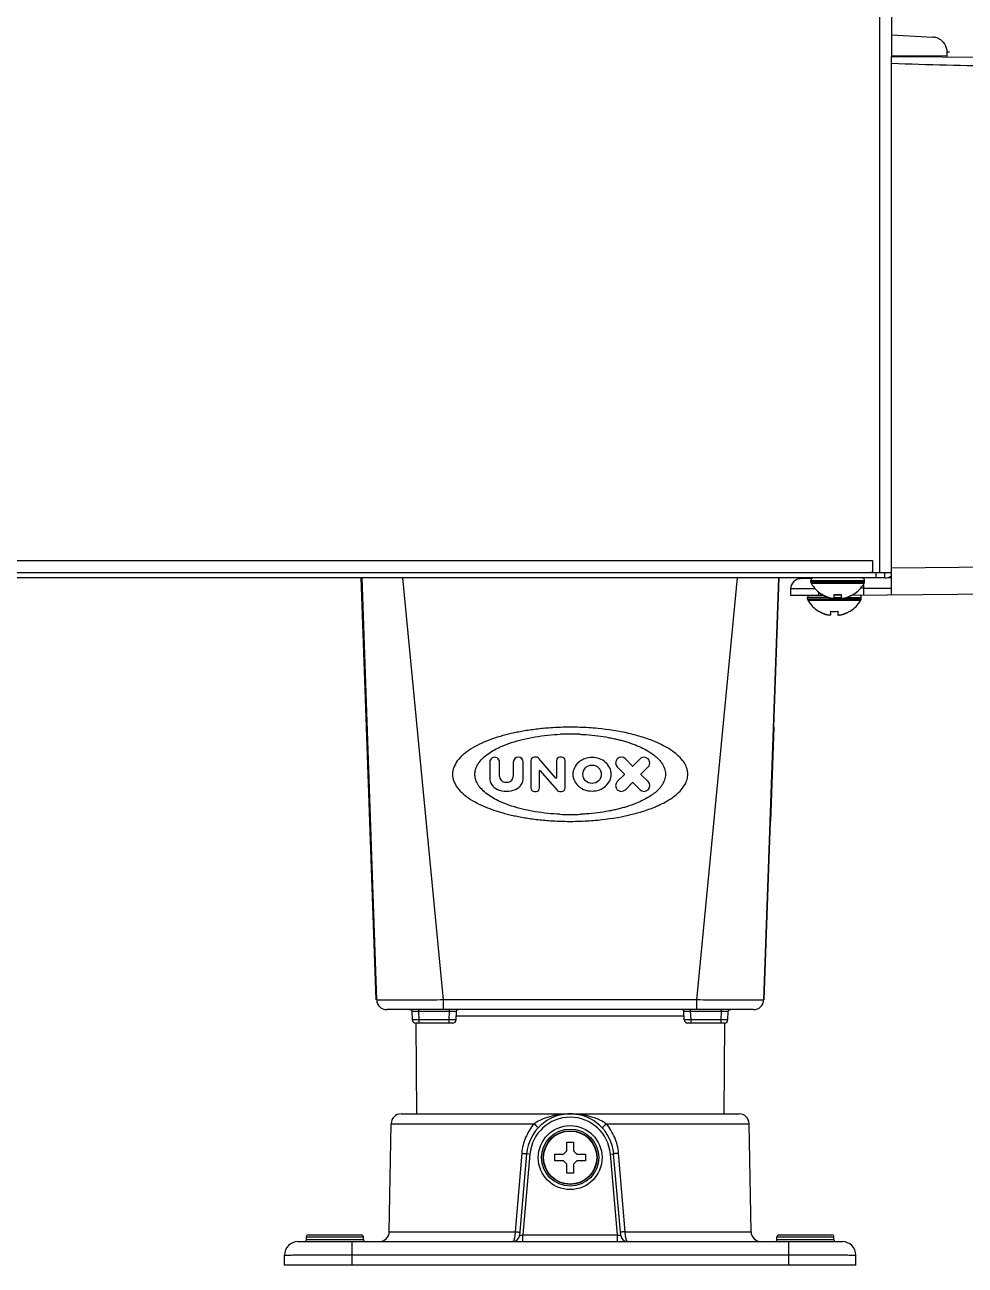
# Model space of a CAD drawing. Header units: millimetres. Extents: x -1319 to 3519, y -1539 to 2345.
# Drawn here: x 2126.1 to 2266, y -262.3 to -77.9 of the extents above; entities that cross this region are included whole.
import ezdxf

# ---------------------------------------------------------------- set-up
doc = ezdxf.new("R2010")
doc.units = ezdxf.units.MM
doc.header["$LTSCALE"] = 65.395
doc.layers.get('0').update_dxf_attribs({"linetype": 'CONTINUOUS'})

msp = doc.modelspace()

# ---------------------------------------------------------------- linework, layer by layer
at = {"linetype": 'Continuous'}
for p, q in [((2253.19, 960.17), (2253.19, -159.33)), ((2254.99, 960.17), (2254.99, -82.63)), ((2254.99, -79.38), (2261.12, -79.7)), ((2254.99, -82.43), (2263.25, -82.5)), ((2320.48, -83.2), (2254.99, -82.63)), ((2254.99, -162.63), (2254.99, -82.63)), ((2263.62, -81.95), (2263.25, -81.95)), ((2263.25, -81.95), (2263.25, -82.5)), ((1493.79, -157.53), (2252.19, -157.53)), ((2252.19, -157.53), (2252.19, -159.33)), ((2254.99, -158.63), (2311.01, -158.14)), ((2253.99, -160.13), (1493.79, -160.13)), ((1494.13, -159.33), (2251.84, -159.33)), ((2176.89, -182.33), (2176.12, -160.13)), ((2178.41, -222.88), (2176.22, -160.13)), ((2188.33, -222.89), (2182.27, -160.13)), ((2226.04, -222.89), (2232.1, -160.13)), ((2238.16, -160.13), (2235.97, -222.88)), ((2237.48, -182.33), (2238.26, -160.13)), ((2243.13, -160.23), (2241.47, -160.25)), ((2254.99, -160.13), (2250.75, -160.17)), ((2252.19, -159.33), (2251.84, -159.33)), ((2252.19, -159.33), (2254.99, -159.33)), ((2252.72, -160.13), (2252.72, -159.33)), ((2253.99, -160.13), (2253.99, -159.33)), ((2243.04, -161.73), (2239.99, -161.75)), ((2239.99, -161.75), (2239.99, -162.76)), ((2242.99, -160.53), (2250.99, -160.53)), ((2242.99, -160.73), (2242.99, -160.53)), ((2242.99, -160.73), (2250.99, -160.73)), ((2243.04, -160.93), (2250.93, -160.93)), ((2243.62, -161.73), (2243.04, -161.73)), ((2244.12, -162.18), (2244.12, -162.73)), ((2249.11, -162.68), (2339.96, -161.89)), ((2250.86, -161.66), (2250.4, -161.67)), ((2250.86, -161.66), (2254.99, -161.66)), ((2250.86, -162.67), (2250.86, -161.66)), ((2250.99, -160.73), (2250.99, -160.53)), ((2244.94, -162.72), (2239.99, -162.76)), ((2245.66, -163.03), (2242.49, -163.03)), ((2242.49, -163.23), (2242.49, -163.03)), ((2242.49, -163.23), (2250.49, -163.23)), ((2242.54, -163.43), (2250.43, -163.43)), ((2244.69, -162.61), (2244.69, -162.58)), ((2247.49, -162.7), (2246.48, -162.7)), ((2246.49, -163.13), (2246.49, -162.58)), ((2246.49, -163.03), (2247.49, -163.03)), ((2247.49, -162.58), (2247.49, -163.13)), ((2248.31, -163.03), (2250.49, -163.03)), ((2249.29, -162.58), (2249.29, -162.61)), ((2250.49, -163.23), (2250.49, -163.03)), ((2244.19, -165.11), (2244.19, -165.08)), ((2245.99, -165.63), (2245.99, -165.08)), ((2246.99, -165.08), (2246.99, -165.63)), ((2248.79, -165.08), (2248.79, -165.11)), ((2176.99, -182.33), (2176.89, -182.33)), ((2177.38, -196.33), (2176.89, -182.33)), ((2237.48, -182.33), (2237, -196.33)), ((2237.48, -182.33), (2237.38, -182.33)), ((2195.22, -187.53), (2195.22, -189.84)), ((2196.7, -189.66), (2196.7, -187.53)), ((2198.73, -187.53), (2198.73, -189.66)), ((2200.21, -189.84), (2200.21, -187.53)), ((2201.35, -187.3), (2201.35, -191.36)), ((2202.15, -186.79), (2201.86, -186.79)), ((2205.08, -189.9), (2202.54, -186.97)), ((2205.16, -187.3), (2205.16, -189.87)), ((2205.92, -186.79), (2205.67, -186.79)), ((2206.43, -191.36), (2206.43, -187.3)), ((2216.46, -188.1), (2215.4, -187.04)), ((2217.59, -187.04), (2216.52, -188.1)), ((2177.24, -189.33), (2177.14, -189.33)), ((2202.62, -191.36), (2202.62, -188.79)), ((2202.69, -188.76), (2205.24, -191.69)), ((2214.2, -188.24), (2215.27, -189.3)), ((2215.27, -189.36), (2214.2, -190.42)), ((2217.72, -189.3), (2218.78, -188.24)), ((2218.78, -190.42), (2217.72, -189.36)), ((2237.14, -189.33), (2237.24, -189.33)), ((2215.4, -191.62), (2216.46, -190.56)), ((2216.52, -190.56), (2217.59, -191.62)), ((2201.86, -191.87), (2202.11, -191.87)), ((2205.63, -191.87), (2205.92, -191.87)), ((2177.38, -196.33), (2177.48, -196.33)), ((2178.31, -222.89), (2177.38, -196.33)), ((2236.07, -222.89), (2237, -196.33)), ((2236.9, -196.33), (2237, -196.33)), ((2188.33, -224.33), (2188.33, -222.88)), ((2226.04, -222.89), (2188.33, -222.89)), ((2226.04, -224.33), (2226.04, -222.88)), ((2234.47, -224.33), (2179.91, -224.33)), ((2183.71, -225.84), (2183.69, -224.58)), ((2184.69, -224.58), (2184.69, -224.33)), ((2184.69, -224.58), (2189.26, -224.58)), ((2184.71, -225.84), (2184.69, -224.58)), ((2189.21, -225.84), (2189.26, -224.58)), ((2189.26, -224.58), (2189.26, -224.33)), ((2190.21, -225.85), (2190.26, -224.57)), ((2224.17, -225.85), (2224.11, -224.57)), ((2225.11, -224.58), (2225.11, -224.33)), ((2225.11, -224.58), (2229.68, -224.58)), ((2225.17, -225.84), (2225.11, -224.58)), ((2229.66, -225.84), (2229.68, -224.58)), ((2229.68, -224.58), (2229.68, -224.33)), ((2230.66, -225.84), (2230.68, -224.58)), ((2189.71, -226.33), (2184.21, -226.33)), ((2184.21, -226.33), (2184.32, -239.83)), ((2189.21, -225.84), (2184.71, -225.84)), ((2184.71, -226.33), (2184.71, -225.84)), ((2189.21, -226.33), (2189.21, -225.84)), ((2224.14, -225.32), (2190.23, -225.32)), ((2230.16, -226.33), (2224.67, -226.33)), ((2229.66, -225.84), (2225.17, -225.84)), ((2225.17, -226.33), (2225.17, -225.84)), ((2229.66, -226.33), (2229.66, -225.84)), ((2230.17, -226.33), (2230.05, -239.83)), ((2180.27, -257.36), (2180.56, -241.3)), ((2180.56, -241.3), (2201.84, -241.3)), ((2182.05, -239.83), (2232.32, -239.83)), ((2212.54, -241.3), (2233.82, -241.3)), ((2234.1, -257.36), (2233.82, -241.3)), ((2206.69, -244.03), (2207.69, -244.03)), ((2206.69, -245.33), (2206.69, -244.03)), ((2207.69, -244.03), (2207.69, -245.33)), ((2199.99, -245.69), (2199, -257.36)), ((2200.71, -245.76), (2199.65, -257.92)), ((2201.21, -245.81), (2200.16, -257.83)), ((2201.21, -245.81), (2200.71, -245.76)), ((2204.89, -245.83), (2206.19, -245.83)), ((2204.89, -246.83), (2204.89, -245.83)), ((2206.19, -246.83), (2204.89, -246.83)), ((2206.19, -245.83), (2206.69, -245.33)), ((2206.69, -247.33), (2206.19, -246.83)), ((2207.69, -245.33), (2208.19, -245.83)), ((2208.19, -246.83), (2207.69, -247.33)), ((2208.19, -245.83), (2209.49, -245.83)), ((2209.49, -246.83), (2208.19, -246.83)), ((2209.49, -245.83), (2209.49, -246.83)), ((2213.17, -245.81), (2213.66, -245.76)), ((2214.22, -257.83), (2213.17, -245.81)), ((2214.73, -257.92), (2213.66, -245.76)), ((2215.38, -257.36), (2214.39, -245.69)), ((2206.69, -248.63), (2206.69, -247.33)), ((2207.69, -248.63), (2206.69, -248.63)), ((2207.69, -247.33), (2207.69, -248.63)), ((2167.94, -258.13), (2176.44, -258.13)), ((2167.94, -258.53), (2167.94, -258.13)), ((2168.24, -257.83), (2176.14, -257.83)), ((2176.44, -258.53), (2176.44, -258.13)), ((2180.27, -257.36), (2199, -257.36)), ((2200.16, -257.83), (2214.22, -257.83)), ((2200.16, -258.83), (2200.16, -257.83)), ((2214.22, -258.83), (2214.22, -257.83)), ((2215.38, -257.36), (2234.1, -257.36)), ((2237.94, -258.13), (2246.44, -258.13)), ((2237.94, -258.53), (2237.94, -258.13)), ((2238.24, -257.83), (2246.14, -257.83)), ((2246.44, -258.53), (2246.44, -258.13)), ((2166.69, -258.83), (2247.69, -258.83)), ((2167.94, -258.53), (2176.44, -258.53)), ((2174.69, -258.83), (2174.69, -262.33)), ((2237.94, -258.53), (2246.44, -258.53)), ((2239.69, -258.83), (2239.69, -262.33)), ((2164.69, -262.33), (2164.69, -260.83)), ((2174.69, -260.8), (2239.69, -260.8)), ((2249.69, -262.33), (2249.69, -260.83)), ((2249.69, -262.33), (2164.69, -262.33))]:
    msp.add_line(p, q, dxfattribs=at)
for points in [[(2190.26, -224.57), (2190.27, -224.51), (2190.32, -224.42), (2190.41, -224.35), (2190.51, -224.33)], [(2223.86, -224.33), (2223.97, -224.35), (2224.05, -224.42), (2224.1, -224.51), (2224.11, -224.57)]]:
    msp.add_lwpolyline(points, dxfattribs=at)
for centre, radius in [((2210.45, -189.33), 1.37), ((2207.19, -246.33), 4.75), ((2207.19, -246.33), 4.25), ((2207.19, -246.33), 4), ((2207.19, -246.33), 3.95)]:
    msp.add_circle(centre, radius, dxfattribs=at)
for centre, radius, start, end in [((2261, -81.96), 2.26, 71.4425, 86.9651), ((2261, -81.95), 2.25, 63.0609, 71.4016), ((2241.49, -161.75), 1.5, 90.5, 180), ((2243.39, -160.53), 0.4, 90, 180), ((2250.59, -160.53), 0.4, 0, 90), ((2251.84, -156.59), 2.74, 270.0259, 277.2949), ((2253.99, -158.33), 1.8, 270, 303.7972), ((2243.39, -160.73), 0.4, 180, 210.3012), ((2247.19, -158.51), 4.8, 210.3012, 238.5421), ((2246.79, -158.51), 4.8, 301.4579, 329.6988), ((2250.59, -160.73), 0.4, 329.6988, 360), ((2242.89, -163.03), 0.4, 132.609, 180), ((2242.89, -163.23), 0.4, 180, 210.3012), ((2246.69, -161.01), 4.8, 210.3012, 238.5421), ((2247.17, -158.52), 4.75, 238.4659, 241.0313), ((2247.17, -158.53), 4.75, 241.0316, 241.9926), ((2247.17, -158.53), 4.75, 241.9926, 243.3187), ((2247.17, -158.53), 4.74, 243.3188, 244.4598), ((2247.17, -158.54), 4.74, 244.4598, 245.4278), ((2247.17, -158.54), 4.73, 245.4278, 246.6825), ((2247.16, -158.55), 4.73, 246.6826, 247.4526), ((2247.16, -158.55), 4.72, 247.4524, 248.9975), ((2247.16, -158.56), 4.72, 248.9977, 249.4819), ((2247.15, -158.57), 4.7, 249.4813, 251.5344), ((2247.15, -158.59), 4.68, 251.535, 252.6227), ((2247.14, -158.6), 4.67, 252.6228, 253.6051), ((2247.13, -158.63), 4.64, 253.6036, 255.6824), ((2246.24, -161.14), 2.01, 262.7256, 264.8598), ((2246.24, -161.16), 1.98, 264.8627, 265.7144), ((2246.24, -161.17), 1.97, 265.714, 266.9766), ((2246.24, -161.18), 1.96, 266.9771, 268.0037), ((2246.24, -161.19), 1.95, 268.0037, 269.0738), ((2246.24, -161.19), 1.95, 269.0741, 270.1995), ((2246.24, -161.19), 1.95, 270.1995, 271.1541), ((2246.24, -161.19), 1.95, 271.1545, 272.3767), ((2246.24, -161.18), 1.96, 272.3765, 273.2159), ((2246.24, -161.17), 1.97, 273.2167, 274.6016), ((2246.24, -161.16), 1.98, 274.6009, 275.2558), ((2246.23, -161.14), 2.01, 275.2585, 277.2741), ((2246.99, -158.82), 3.79, 262.4013, 269.9911), ((2246.99, -158.82), 3.79, 270.0089, 277.5987), ((2247.74, -161.14), 2.01, 262.7259, 264.7415), ((2247.74, -161.16), 1.98, 264.7442, 265.3991), ((2247.74, -161.17), 1.97, 265.3984, 266.7833), ((2247.74, -161.18), 1.96, 266.7841, 267.6235), ((2247.74, -161.19), 1.96, 267.6234, 268.8455), ((2247.74, -161.19), 1.95, 268.8459, 269.8005), ((2247.74, -161.19), 1.95, 269.8006, 270.9258), ((2247.74, -161.19), 1.95, 270.9261, 271.9964), ((2247.74, -161.18), 1.96, 271.9964, 273.0228), ((2247.74, -161.17), 1.97, 273.0233, 274.286), ((2247.74, -161.16), 1.98, 274.2856, 275.1372), ((2247.73, -161.14), 2.01, 275.1401, 277.2744), ((2246.84, -158.63), 4.64, 284.3176, 286.3964), ((2246.83, -158.6), 4.67, 286.3949, 287.3772), ((2246.83, -158.59), 4.68, 287.3773, 288.465), ((2246.82, -158.57), 4.7, 288.4656, 290.5187), ((2246.82, -158.56), 4.72, 290.5181, 291.0023), ((2246.81, -158.55), 4.72, 291.0025, 292.5476), ((2246.81, -158.55), 4.73, 292.5474, 293.3174), ((2246.81, -158.54), 4.73, 293.3175, 294.5722), ((2246.81, -158.54), 4.74, 294.5722, 295.5402), ((2246.29, -161.01), 4.8, 301.4579, 329.6988), ((2246.81, -158.53), 4.74, 295.5402, 296.6812), ((2246.8, -158.53), 4.75, 296.6813, 298.0074), ((2246.8, -158.53), 4.75, 298.0074, 298.9684), ((2246.8, -158.52), 4.75, 298.9687, 301.5341), ((2250.09, -163.03), 0.4, 0, 64.6882), ((2250.09, -163.23), 0.4, 329.6988, 360), ((2246.67, -161.02), 4.75, 238.4659, 241.0313), ((2246.67, -161.03), 4.75, 241.0316, 241.9926), ((2246.67, -161.03), 4.75, 241.9926, 243.3187), ((2246.67, -161.03), 4.74, 243.3188, 244.4598), ((2246.67, -161.04), 4.74, 244.4598, 245.4278), ((2246.67, -161.04), 4.73, 245.4278, 246.6825), ((2246.66, -161.05), 4.73, 246.6826, 247.4526), ((2246.66, -161.05), 4.72, 247.4524, 248.9975), ((2246.66, -161.06), 4.72, 248.9977, 249.4819), ((2246.65, -161.07), 4.7, 249.4813, 251.5344), ((2246.65, -161.09), 4.68, 251.535, 252.6227), ((2246.64, -161.1), 4.67, 252.6228, 253.6051), ((2246.63, -161.13), 4.64, 253.6036, 255.6824), ((2245.74, -163.64), 2.01, 262.7256, 264.8598), ((2245.74, -163.66), 1.98, 264.8627, 265.7144), ((2245.74, -163.67), 1.97, 265.714, 266.9766), ((2245.74, -163.68), 1.96, 266.9771, 268.0037), ((2245.74, -163.69), 1.95, 268.0037, 269.0738), ((2245.74, -163.69), 1.95, 269.0741, 270.1995), ((2245.74, -163.69), 1.95, 270.1995, 271.1541), ((2245.74, -163.69), 1.95, 271.1545, 272.3767), ((2245.74, -163.68), 1.96, 272.3765, 273.2159), ((2245.74, -163.67), 1.97, 273.2167, 274.6016), ((2245.74, -163.66), 1.98, 274.6009, 275.2558), ((2245.73, -163.64), 2.01, 275.2585, 277.2741), ((2246.49, -161.32), 3.79, 262.4013, 269.9911), ((2246.49, -161.32), 3.79, 270.0089, 277.5987), ((2247.24, -163.64), 2.01, 262.7259, 264.7415), ((2247.24, -163.66), 1.98, 264.7442, 265.3991), ((2247.24, -163.67), 1.97, 265.3984, 266.7833), ((2247.24, -163.68), 1.96, 266.7841, 267.6235), ((2247.24, -163.69), 1.96, 267.6234, 268.8455), ((2247.24, -163.69), 1.95, 268.8459, 270.9258), ((2247.24, -163.69), 1.95, 270.9261, 271.9964), ((2247.24, -163.68), 1.96, 271.9964, 273.0228), ((2247.24, -163.67), 1.97, 273.0233, 274.286), ((2247.24, -163.66), 1.98, 274.2856, 275.1372), ((2247.23, -163.64), 2.01, 275.1401, 277.2744), ((2246.34, -161.13), 4.64, 284.3176, 286.3964), ((2246.33, -161.1), 4.67, 286.3949, 287.3772), ((2246.33, -161.09), 4.68, 287.3773, 288.465), ((2246.32, -161.07), 4.7, 288.4656, 290.5187), ((2246.32, -161.06), 4.72, 290.5181, 291.0023), ((2246.31, -161.05), 4.72, 291.0025, 292.5476), ((2246.31, -161.05), 4.73, 292.5474, 293.3174), ((2246.31, -161.04), 4.73, 293.3175, 294.5722), ((2246.31, -161.04), 4.74, 294.5722, 295.5402), ((2246.31, -161.03), 4.74, 295.5402, 296.6812), ((2246.3, -161.03), 4.75, 296.6813, 298.0074), ((2246.3, -161.03), 4.75, 298.0074, 298.9684), ((2246.3, -161.02), 4.75, 298.9687, 301.5341), ((2207.19, -226.11), 43.78, 88.1051, 91.9045), ((2207.19, -216.93), 33.58, 87.5041, 92.4884), ((2195.96, -187.53), 0.74, 0, 180.0001), ((2199.47, -187.53), 0.74, 0, 180), ((2201.86, -187.3), 0.508, 90, 180), ((2202.15, -187.3), 0.508, 41, 90), ((2205.67, -187.3), 0.508, 90, 180), ((2205.92, -187.3), 0.508, 0, 90), ((2214.8, -187.64), 0.846, 45, 225), ((2216.49, -188.07), 0.0423, 225, 315), ((2218.19, -187.64), 0.846, 315, 135.0003), ((2197.12, -189.84), 1.9, 180, 246.4218), ((2197.54, -189.66), 0.846, 180, 262.3377), ((2197.88, -189.66), 0.846, 277.6627, 360), ((2198.31, -189.84), 1.9, 293.5782, 360), ((2202.66, -188.79), 0.0423, 41, 180), ((2205.12, -189.87), 0.0423, 220.9989, 360), ((2215.24, -189.33), 0.0423, 315, 44.9987), ((2217.75, -189.33), 0.0423, 135, 224.9987), ((2197.71, -188.48), 3.38, 246.4218, 293.5782), ((2197.71, -188.4), 2.11, 262.3377, 277.6624), ((2201.86, -191.36), 0.508, 180.0003, 270), ((2202.11, -191.36), 0.508, 270, 360), ((2205.63, -191.36), 0.508, 221, 270), ((2205.92, -191.36), 0.508, 270, 0.0001), ((2214.8, -191.02), 0.846, 135, 315), ((2216.49, -190.59), 0.0423, 45, 135), ((2218.19, -191.02), 0.846, 225.0006, 45), ((2207.19, -161.75), 33.57, 267.3327, 272.6739), ((2207.19, -152.57), 43.76, 267.9356, 272.0555), ((2179.91, -222.83), 1.5, 182, 270), ((2234.47, -222.83), 1.5, 270.0006, 358), ((2183.2, -225.33), 1, 62.1385, 90), ((2183.44, -224.58), 0.25, 1.0003, 90.0181), ((2230.93, -224.58), 0.25, 89.9879, 178.9997), ((2231.18, -225.33), 1, 90, 117.8615), ((2184.21, -225.83), 0.5, 181, 269.9972), ((2189.71, -225.83), 0.5, 270, 357.587), ((2224.67, -225.83), 0.5, 182.4136, 270), ((2230.16, -225.83), 0.5, 270.002, 359), ((2182.05, -241.33), 1.5, 90, 179), ((2207.19, -246.33), 6.5, 5, 175), ((2207.19, -246.33), 6, 5, 175), ((2232.32, -241.33), 1.5, 1, 90), ((2168.24, -258.13), 0.3, 90, 180), ((2176.14, -258.13), 0.3, 0, 90), ((2178.78, -257.33), 1.5, 270, 359), ((2198.65, -257.83), 1, 269.9995, 355), ((2215.72, -257.83), 1, 185, 270), ((2235.6, -257.33), 1.5, 181, 270), ((2238.24, -258.13), 0.3, 90, 180), ((2246.14, -258.13), 0.3, 0, 90), ((2166.69, -260.83), 2, 90.0002, 180), ((2167.64, -258.53), 0.3, 270, 360), ((2176.74, -258.53), 0.3, 180, 270), ((2237.64, -258.53), 0.3, 270, 360), ((2246.74, -258.53), 0.3, 180, 270), ((2247.69, -260.83), 2, 0, 90)]:
    msp.add_arc(centre, radius, start, end, dxfattribs=at)
for points in [[(2262.02, -79.94), (2262.36, -80.11), (2262.66, -80.38), (2262.87, -80.69)], [(2262.87, -80.69), (2263.11, -81.06), (2263.25, -81.51), (2263.25, -81.95)], [(2250.82, -161.18), (2250.85, -161.34), (2250.86, -161.5), (2250.86, -161.66)]]:
    msp.add_open_spline(points, degree=3, dxfattribs=at)
for points, knots in [([(2263.25, -82.7), (2263.24, -82.7), (2263.27, -82.62), (2263.25, -82.58), (2263.25, -82.54)], [0, 0, 0, 0, 0.250312, 1, 1, 1, 1]), ([(2320.48, -85.1), (2309.57, -84.61), (2293.19, -84.37), (2271.36, -84.1), (2260.44, -83.83), (2254.99, -83.65)], [0, 0, 0, 0, 0.499991, 0.749995, 1, 1, 1, 1]), ([(2205.74, -182.35), (2205.24, -182.37), (2204.03, -182.43), (2202.18, -182.61), (2200.52, -182.85), (2199.3, -183.08), (2198.44, -183.26), (2197.62, -183.47), (2196.94, -183.65), (2196.53, -183.78), (2196.4, -183.82)], [0, 0, 0, 0, 0.157659, 0.382572, 0.58963, 0.685921, 0.777243, 0.866283, 0.955457, 1, 1, 1, 1]), ([(2217.98, -183.82), (2217.3, -183.61), (2215.11, -183.02), (2211.98, -182.54), (2209.53, -182.38), (2208.64, -182.35)], [0, 0, 0, 0, 0.222615, 0.719095, 1, 1, 1, 1]), ([(2196.4, -183.82), (2196, -183.94), (2195.18, -184.22), (2194.37, -184.56), (2193.96, -184.75)], [0, 0, 0, 0, 0.48085, 1, 1, 1, 1]), ([(2196.41, -185.44), (2196.58, -185.36), (2197.76, -184.81), (2200.23, -184.03), (2203.21, -183.54), (2205.1, -183.41), (2205.73, -183.38)], [0, 0, 0, 0, 0.057408, 0.407118, 0.80488, 1, 1, 1, 1]), ([(2208.65, -183.38), (2208.96, -183.39), (2209.84, -183.44), (2211.25, -183.58), (2212.59, -183.79), (2213.58, -183.99), (2214.27, -184.15), (2214.94, -184.32), (2215.82, -184.58), (2216.84, -184.93), (2217.61, -185.27), (2217.96, -185.44)], [0, 0, 0, 0, 0.096488, 0.276509, 0.442355, 0.519536, 0.592779, 0.664239, 0.735865, 0.878106, 1, 1, 1, 1]), ([(2220.41, -184.74), (2220.23, -184.66), (2219.43, -184.31), (2218.62, -184.02), (2217.98, -183.82)], [0, 0, 0, 0, 0.227638, 1, 1, 1, 1]), ([(2193.96, -184.75), (2193.88, -184.78), (2193.34, -185.04), (2192.04, -185.75), (2190.36, -187.06), (2189.69, -188.63), (2189.69, -189.33)], [0, 0, 0, 0, 0.04125, 0.275012, 0.678544, 1, 1, 1, 1]), ([(2193.94, -187.2), (2194.16, -186.96), (2194.92, -186.27), (2195.79, -185.75), (2196.41, -185.44)], [0, 0, 0, 0, 0.313765, 1, 1, 1, 1]), ([(2217.96, -185.44), (2218.01, -185.46), (2218.43, -185.67), (2219.31, -186.18), (2220.07, -186.78), (2220.44, -187.19)], [0, 0, 0, 0, 0.051563, 0.465079, 1, 1, 1, 1]), ([(2224.69, -189.33), (2224.69, -189.07), (2224.61, -188.51), (2224.06, -187.29), (2222.64, -185.91), (2221.2, -185.11), (2220.41, -184.74)], [0, 0, 0, 0, 0.1198, 0.254861, 0.60223, 1, 1, 1, 1]), ([(2193.01, -189.33), (2193.01, -189.11), (2193.07, -188.63), (2193.38, -187.89), (2193.73, -187.43), (2193.94, -187.2)], [0, 0, 0, 0, 0.282762, 0.599317, 1, 1, 1, 1]), ([(2208.68, -187.37), (2208.59, -187.43), (2208.24, -187.7), (2207.75, -188.33), (2207.59, -189), (2207.59, -189.33)], [0, 0, 0, 0, 0.13782, 0.577461, 1, 1, 1, 1]), ([(2213.3, -189.33), (2213.3, -189), (2213.14, -188.33), (2212.49, -187.5), (2211.55, -186.96), (2210.45, -186.77), (2209.45, -186.94), (2208.89, -187.23), (2208.68, -187.37)], [0, 0, 0, 0, 0.162094, 0.330751, 0.508275, 0.691811, 0.875347, 1, 1, 1, 1]), ([(2220.44, -187.19), (2220.56, -187.33), (2221.05, -187.95), (2221.37, -188.74), (2221.37, -189.33)], [0, 0, 0, 0, 0.241033, 1, 1, 1, 1]), ([(2189.69, -189.33), (2189.69, -190.03), (2190.36, -191.6), (2192.04, -192.91), (2193.31, -193.61), (2193.83, -193.85), (2193.88, -193.88)], [0, 0, 0, 0, 0.325823, 0.734844, 0.971786, 1, 1, 1, 1]), ([(2193.9, -191.43), (2193.7, -191.2), (2193.38, -190.75), (2193.07, -190.03), (2193.01, -189.56), (2193.01, -189.33)], [0, 0, 0, 0, 0.386646, 0.710619, 1, 1, 1, 1]), ([(2207.59, -189.33), (2207.59, -189.66), (2207.75, -190.33), (2208.25, -190.97), (2208.61, -191.25), (2208.72, -191.32)], [0, 0, 0, 0, 0.414827, 0.846454, 1, 1, 1, 1]), ([(2208.72, -191.32), (2208.91, -191.45), (2209.46, -191.72), (2210.45, -191.89), (2211.55, -191.7), (2212.49, -191.16), (2213.14, -190.33), (2213.3, -189.66), (2213.3, -189.33)], [0, 0, 0, 0, 0.11837, 0.303224, 0.488077, 0.666875, 0.836743, 1, 1, 1, 1]), ([(2221.37, -189.33), (2221.37, -189.93), (2221.06, -190.69), (2220.59, -191.3), (2220.47, -191.43)], [0, 0, 0, 0, 0.777282, 1, 1, 1, 1]), ([(2220.49, -193.88), (2221.26, -193.53), (2222.66, -192.73), (2224.06, -191.37), (2224.61, -190.15), (2224.69, -189.59), (2224.69, -189.33)], [0, 0, 0, 0, 0.38951, 0.741645, 0.87856, 1, 1, 1, 1]), ([(2196.48, -193.26), (2195.83, -192.94), (2194.92, -192.4), (2194.13, -191.68), (2193.9, -191.43)], [0, 0, 0, 0, 0.682017, 1, 1, 1, 1]), ([(2220.47, -191.43), (2220.1, -191.86), (2219.32, -192.47), (2218.41, -193), (2217.96, -193.22), (2217.89, -193.25)], [0, 0, 0, 0, 0.530253, 0.926618, 1, 1, 1, 1]), ([(2205.62, -195.28), (2205.04, -195.25), (2203.18, -195.11), (2200.23, -194.63), (2197.79, -193.86), (2196.63, -193.32), (2196.48, -193.26)], [0, 0, 0, 0, 0.187834, 0.593214, 0.949621, 1, 1, 1, 1]), ([(2217.89, -193.25), (2217.56, -193.41), (2216.81, -193.74), (2215.82, -194.09), (2214.94, -194.34), (2214.27, -194.52), (2213.58, -194.67), (2212.59, -194.87), (2211.25, -195.08), (2209.87, -195.21), (2209.03, -195.26), (2208.75, -195.28)], [0, 0, 0, 0, 0.116158, 0.261112, 0.334104, 0.406927, 0.481566, 0.560219, 0.729227, 0.912681, 1, 1, 1, 1]), ([(2193.88, -193.88), (2194.32, -194.08), (2195.18, -194.44), (2196.07, -194.74), (2196.5, -194.87)], [0, 0, 0, 0, 0.515491, 1, 1, 1, 1]), ([(2196.5, -194.87), (2196.6, -194.9), (2196.97, -195.02), (2197.62, -195.2), (2198.44, -195.4), (2199.3, -195.58), (2200.52, -195.81), (2202.18, -196.06), (2203.99, -196.23), (2205.16, -196.29), (2205.62, -196.3)], [0, 0, 0, 0, 0.034698, 0.126018, 0.217202, 0.310723, 0.409331, 0.621374, 0.851702, 1, 1, 1, 1]), ([(2208.76, -196.3), (2209.61, -196.27), (2212.02, -196.11), (2215.07, -195.64), (2217.24, -195.07), (2217.88, -194.87)], [0, 0, 0, 0, 0.274518, 0.782934, 1, 1, 1, 1]), ([(2217.88, -194.87), (2218.55, -194.66), (2219.43, -194.35), (2220.28, -193.98), (2220.49, -193.88)], [0, 0, 0, 0, 0.755976, 1, 1, 1, 1]), ([(2188.33, -222.88), (2187.69, -222.89), (2186.42, -222.91), (2184.58, -222.93), (2183.13, -222.94), (2182.05, -222.94), (2181.33, -222.94), (2180.68, -222.94), (2180.1, -222.94), (2179.61, -222.93), (2179.19, -222.93), (2178.9, -222.92), (2178.71, -222.91), (2178.61, -222.91), (2178.52, -222.9), (2178.46, -222.9), (2178.43, -222.89), (2178.41, -222.89), (2178.41, -222.88)], [0, 0, 0, 0, 0.195063, 0.382654, 0.555578, 0.634412, 0.707121, 0.773005, 0.831421, 0.881814, 0.923704, 0.9567, 0.969766, 0.980506, 0.988896, 0.994923, 0.998594, 1, 1, 1, 1]), ([(2235.97, -222.88), (2235.97, -222.89), (2235.95, -222.89), (2235.92, -222.9), (2235.85, -222.9), (2235.77, -222.91), (2235.66, -222.91), (2235.48, -222.92), (2235.18, -222.93), (2234.77, -222.93), (2234.27, -222.94), (2233.69, -222.94), (2233.04, -222.94), (2232.32, -222.94), (2231.25, -222.94), (2229.79, -222.93), (2227.95, -222.91), (2226.69, -222.89), (2226.04, -222.88)], [0, 0, 0, 0, 0.001406, 0.005077, 0.011104, 0.019494, 0.030234, 0.0433, 0.076296, 0.118185, 0.168579, 0.226995, 0.292879, 0.365588, 0.444422, 0.617345, 0.804937, 1, 1, 1, 1]), ([(2183.69, -224.58), (2183.69, -224.57), (2183.7, -224.58), (2183.71, -224.57), (2183.74, -224.58), (2183.77, -224.57), (2183.81, -224.57), (2183.89, -224.57), (2183.99, -224.57), (2184.14, -224.57), (2184.38, -224.58), (2184.56, -224.58), (2184.69, -224.58)], [0, 0, 0, 0, 0.004834, 0.019234, 0.043054, 0.076118, 0.118077, 0.168505, 0.292893, 0.444393, 0.617261, 1, 1, 1, 1]), ([(2189.26, -224.58), (2189.39, -224.58), (2189.58, -224.57), (2189.81, -224.57), (2189.96, -224.57), (2190.07, -224.57), (2190.14, -224.57), (2190.19, -224.57), (2190.22, -224.57), (2190.24, -224.57), (2190.25, -224.57), (2190.26, -224.57), (2190.26, -224.57)], [0, 0, 0, 0, 0.382597, 0.55545, 0.707009, 0.831435, 0.881909, 0.923896, 0.956951, 0.980797, 0.995205, 1, 1, 1, 1]), ([(2224.11, -224.57), (2224.11, -224.57), (2224.12, -224.57), (2224.13, -224.57), (2224.16, -224.57), (2224.19, -224.57), (2224.23, -224.57), (2224.31, -224.57), (2224.41, -224.57), (2224.56, -224.57), (2224.8, -224.57), (2224.98, -224.58), (2225.11, -224.58)], [0, 0, 0, 0, 0.004795, 0.019204, 0.043051, 0.076107, 0.118094, 0.16857, 0.292995, 0.444555, 0.617408, 1, 1, 1, 1]), ([(2229.68, -224.58), (2229.81, -224.58), (2230, -224.58), (2230.23, -224.57), (2230.38, -224.57), (2230.49, -224.57), (2230.56, -224.57), (2230.61, -224.57), (2230.64, -224.58), (2230.66, -224.57), (2230.67, -224.58), (2230.68, -224.57), (2230.68, -224.58)], [0, 0, 0, 0, 0.382744, 0.55561, 0.707108, 0.831497, 0.881926, 0.923885, 0.956947, 0.980765, 0.995163, 1, 1, 1, 1]), ([(2184.71, -225.84), (2184.59, -225.84), (2184.4, -225.84), (2184.17, -225.84), (2184.02, -225.84), (2183.91, -225.84), (2183.84, -225.84), (2183.79, -225.84), (2183.76, -225.84), (2183.74, -225.84), (2183.72, -225.84), (2183.71, -225.84), (2183.71, -225.84)], [0, 0, 0, 0, 0.382667, 0.555493, 0.706962, 0.83134, 0.881772, 0.92374, 0.956817, 0.980658, 0.995091, 1, 1, 1, 1]), ([(2190.21, -225.85), (2190.21, -225.85), (2190.2, -225.85), (2190.19, -225.85), (2190.16, -225.85), (2190.13, -225.85), (2190.09, -225.85), (2190.02, -225.85), (2189.91, -225.85), (2189.76, -225.85), (2189.52, -225.85), (2189.34, -225.84), (2189.21, -225.84)], [0, 0, 0, 0, 0.004909, 0.019313, 0.043185, 0.076278, 0.118231, 0.168683, 0.293078, 0.444524, 0.617359, 1, 1, 1, 1]), ([(2225.17, -225.84), (2225.04, -225.84), (2224.85, -225.85), (2224.62, -225.85), (2224.47, -225.85), (2224.36, -225.85), (2224.29, -225.85), (2224.24, -225.85), (2224.21, -225.85), (2224.19, -225.85), (2224.18, -225.85), (2224.17, -225.85), (2224.17, -225.85)], [0, 0, 0, 0, 0.382539, 0.555339, 0.706767, 0.831164, 0.881627, 0.923597, 0.956712, 0.980614, 0.995051, 1, 1, 1, 1]), ([(2230.66, -225.84), (2230.66, -225.84), (2230.65, -225.84), (2230.64, -225.84), (2230.61, -225.84), (2230.58, -225.84), (2230.54, -225.84), (2230.47, -225.84), (2230.36, -225.84), (2230.21, -225.84), (2229.97, -225.84), (2229.79, -225.84), (2229.66, -225.84)], [0, 0, 0, 0, 0.004898, 0.019333, 0.043182, 0.076264, 0.118231, 0.168661, 0.293038, 0.444507, 0.617333, 1, 1, 1, 1]), ([(2201.84, -241.3), (2201.31, -241.91), (2200.44, -243.3), (2200.05, -244.89), (2199.99, -245.69)], [0, 0, 0, 0, 0.498865, 1, 1, 1, 1]), ([(2207.19, -239.83), (2206.27, -239.83), (2204.39, -240.03), (2202.62, -240.77), (2201.84, -241.3)], [0, 0, 0, 0, 0.492402, 1, 1, 1, 1]), ([(2201.84, -241.3), (2201.92, -241.38), (2202.06, -241.52), (2202.24, -241.71), (2202.34, -241.85), (2202.38, -241.92), (2202.38, -241.95), (2202.38, -241.96)], [0, 0, 0, 0, 0.384637, 0.700408, 0.910354, 0.969051, 1, 1, 1, 1]), ([(2212.54, -241.3), (2211.76, -240.77), (2209.99, -240.03), (2208.11, -239.83), (2207.19, -239.83)], [0, 0, 0, 0, 0.50764, 1, 1, 1, 1]), ([(2212.54, -241.3), (2212.46, -241.38), (2212.31, -241.52), (2212.14, -241.71), (2212.03, -241.85), (2212, -241.92), (2211.99, -241.95), (2212, -241.96)], [0, 0, 0, 0, 0.384641, 0.700416, 0.910359, 0.969053, 1, 1, 1, 1]), ([(2214.39, -245.69), (2214.32, -244.89), (2213.93, -243.3), (2213.07, -241.91), (2212.54, -241.3)], [0, 0, 0, 0, 0.501138, 1, 1, 1, 1]), ([(2199.99, -245.69), (2200.08, -245.7), (2200.22, -245.72), (2200.4, -245.73), (2200.5, -245.74), (2200.59, -245.75), (2200.65, -245.76), (2200.68, -245.76), (2200.7, -245.76), (2200.71, -245.76), (2200.71, -245.76), (2200.71, -245.76)], [0, 0, 0, 0, 0.401029, 0.573779, 0.721668, 0.840909, 0.928491, 0.959571, 0.981919, 0.995424, 1, 1, 1, 1]), ([(2214.39, -245.69), (2214.29, -245.7), (2214.15, -245.72), (2213.98, -245.73), (2213.87, -245.74), (2213.79, -245.75), (2213.73, -245.76), (2213.7, -245.76), (2213.68, -245.76), (2213.67, -245.76), (2213.66, -245.76), (2213.66, -245.76)], [0, 0, 0, 0, 0.401022, 0.573772, 0.72166, 0.840902, 0.928486, 0.959567, 0.981916, 0.995423, 1, 1, 1, 1]), ([(2199, -257.36), (2198.99, -257.55), (2198.97, -257.9), (2198.91, -258.31), (2198.83, -258.57), (2198.78, -258.71), (2198.73, -258.8), (2198.68, -258.83), (2198.65, -258.83)], [0, 0, 0, 0, 0.365305, 0.676859, 0.798696, 0.892795, 0.958171, 1, 1, 1, 1]), ([(2199, -257.36), (2199.09, -257.37), (2199.23, -257.38), (2199.39, -257.39), (2199.49, -257.4), (2199.58, -257.41), (2199.63, -257.42), (2199.66, -257.42), (2199.68, -257.42), (2199.69, -257.43), (2199.69, -257.43), (2199.69, -257.43)], [0, 0, 0, 0, 0.403048, 0.57574, 0.7232, 0.841862, 0.928895, 0.959763, 0.981959, 0.995385, 1, 1, 1, 1]), ([(2199.65, -257.92), (2199.65, -257.92), (2199.68, -257.91), (2199.69, -257.91), (2199.75, -257.9), (2199.83, -257.89), (2199.98, -257.86), (2200.09, -257.84), (2200.16, -257.83)], [0, 0, 0, 0, 0.019871, 0.078461, 0.172907, 0.298861, 0.622704, 1, 1, 1, 1]), ([(2214.22, -257.83), (2214.28, -257.84), (2214.4, -257.86), (2214.54, -257.89), (2214.63, -257.9), (2214.69, -257.91), (2214.7, -257.91), (2214.73, -257.92), (2214.73, -257.92)], [0, 0, 0, 0, 0.377296, 0.701139, 0.827093, 0.921539, 0.980129, 1, 1, 1, 1]), ([(2215.38, -257.36), (2215.28, -257.37), (2215.15, -257.38), (2214.98, -257.39), (2214.88, -257.4), (2214.8, -257.41), (2214.75, -257.42), (2214.71, -257.42), (2214.7, -257.42), (2214.69, -257.43), (2214.68, -257.43), (2214.68, -257.43)], [0, 0, 0, 0, 0.403063, 0.575758, 0.723218, 0.841876, 0.928905, 0.95977, 0.981964, 0.995387, 1, 1, 1, 1]), ([(2215.72, -258.83), (2215.7, -258.83), (2215.65, -258.8), (2215.6, -258.71), (2215.54, -258.57), (2215.47, -258.31), (2215.41, -257.9), (2215.38, -257.55), (2215.38, -257.36)], [0, 0, 0, 0, 0.041829, 0.107205, 0.201304, 0.323141, 0.634695, 1, 1, 1, 1]), ([(2164.69, -260.83), (2164.69, -260.83), (2164.69, -260.83), (2164.7, -260.83), (2164.72, -260.83), (2164.75, -260.83), (2164.8, -260.83), (2164.89, -260.82), (2165, -260.82), (2165.13, -260.82), (2165.28, -260.82), (2165.53, -260.82), (2165.9, -260.81), (2166.4, -260.81), (2166.98, -260.81), (2167.64, -260.81), (2168.36, -260.8), (2169.45, -260.8), (2170.91, -260.8), (2172.76, -260.8), (2174.04, -260.8), (2174.69, -260.8)], [0, 0, 0, 0, 0.000314, 0.001223, 0.002731, 0.004838, 0.010846, 0.019237, 0.029992, 0.043082, 0.058476, 0.076141, 0.118095, 0.168544, 0.226998, 0.2929, 0.365608, 0.444429, 0.617316, 0.804901, 1, 1, 1, 1]), ([(2239.69, -260.8), (2240.34, -260.8), (2241.61, -260.8), (2243.47, -260.8), (2244.93, -260.8), (2246.01, -260.8), (2246.74, -260.81), (2247.39, -260.81), (2247.98, -260.81), (2248.48, -260.81), (2248.85, -260.82), (2249.1, -260.82), (2249.25, -260.82), (2249.38, -260.82), (2249.49, -260.82), (2249.57, -260.83), (2249.63, -260.83), (2249.66, -260.83), (2249.67, -260.83), (2249.68, -260.83), (2249.69, -260.83), (2249.69, -260.83)], [0, 0, 0, 0, 0.195099, 0.382684, 0.555571, 0.634392, 0.7071, 0.773002, 0.831456, 0.881905, 0.923859, 0.941524, 0.956918, 0.970008, 0.980763, 0.989154, 0.995162, 0.997269, 0.998777, 0.999686, 1, 1, 1, 1])]:
    msp.add_open_spline(points, degree=3, knots=knots, dxfattribs=at)

doc.saveas('drawing.dxf')
